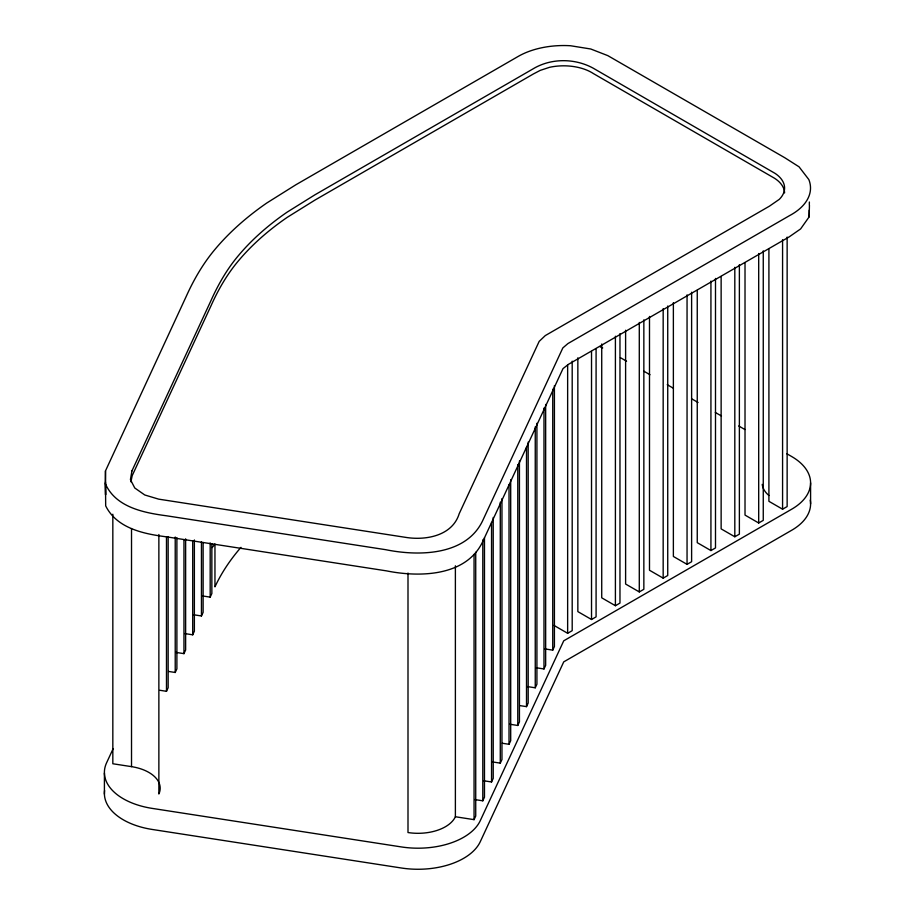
<?xml version="1.0" encoding="UTF-8"?>
<svg xmlns="http://www.w3.org/2000/svg" width="915" height="915" viewBox="0 0 915 915"><rect width="100%" height="100%" fill="white"/><g stroke="black" fill="none" stroke-linecap="round" stroke-linejoin="round"><path stroke-width="1.37" d="M105.351 483.703L105.488 470.882L186.157 296.551C193.934 279.292 203.496 262.799 215.826 248.388A388.337 224.198 0 0 1 266.803 202.993L295.808 184.807L518.29 56.364A64.416 37.195 0 0 1 570.571 45.75L590.758 48.998L607.812 55.632L784.704 157.689L799.047 166.816L808.814 179.534A64.919 37.481 0 0 1 789.656 215.563L567.941 343.56L562.828 347.94L483.292 519.32C467.279 555.599 419.39 556.537 385.753 549.698L166.439 515.774C143.518 512.755 115.645 507.173 105.351 483.703L105.568 494.821L105.488 470.882M105.477 481.953L105.683 505.881C116.88 528.435 143.747 533.925 166.53 536.842L386.565 570.88C419.836 577.571 466.982 576.461 483.063 540.868L563 368.631L568.387 364.364L789.062 236.962L800.614 228.922L809.169 216.832L809.26 210.095M809.329 204.708L809.363 202.009M809.169 216.832L809.432 205.223M130.925 481.839L132.195 475.628L210.85 306.148C218.205 289.655 227.275 273.882 239.044 260.123A361.551 208.734 0 0 1 287.31 217.29L315.115 199.985L533.376 73.966L540.25 70.375L549.526 67.321A39.654 22.898 0 0 1 593.423 73.589L774.342 178.139A38.876 22.44 0 0 1 784.578 192.928M113.208 748.573L106.598 762.79A64.473 37.229 0 0 0 152.199 808.391L401.319 846.924A64.485 37.229 0 0 0 480.295 820.606L563.731 640.82L791.704 509.197A64.485 37.229 0 0 0 791.704 456.551L786.774 453.703M159.805 690.276L166.484 691.305L168.154 687.714L168.154 536.567M168.554 671.438L175.222 672.479L176.892 668.876L176.892 537.7M175.955 652.395L183.961 653.642L185.631 650.039L185.631 538.821M184.693 633.569L192.71 634.804L194.369 631.213L194.369 539.953M193.442 614.731L201.449 615.967L203.119 612.375L203.119 542.504M202.181 595.894L210.187 597.129L211.857 593.538L211.857 543.636M407.999 573.042L407.999 832.547A38.682 22.337 0 0 0 455.384 816.752L474.062 819.646L475.731 816.043L475.731 552.26M474.794 799.573L482.8 800.808L484.47 797.205L484.47 537.7M483.543 780.735L491.549 781.97L493.219 778.379L493.219 517.444M492.281 761.898L500.288 763.133L501.958 759.542L501.958 498.606M502.358 743.266L509.026 744.295L510.696 740.704L510.696 479.769M509.758 724.223L517.776 725.469L519.434 721.866L519.434 460.943M519.834 705.602L526.514 706.632L528.184 703.029L528.184 442.105M527.246 686.559L535.252 687.794L536.922 684.203L536.922 423.268M535.984 667.721L543.99 668.957L545.66 665.365L545.66 404.43M544.734 648.884L552.74 650.13L554.41 646.528L554.41 385.592M553.964 625.402L567.643 633.294L572.195 630.664L572.195 361.173M577.845 357.811L577.845 611.609L591.525 619.501L596.088 616.87L596.088 348.809M601.727 344.017L601.727 597.815L615.406 605.719L619.97 603.088L619.97 333.598M625.608 330.235L625.608 584.033L639.288 591.925L643.851 589.294L643.851 319.815M649.49 316.441L649.49 570.239L663.169 578.143L667.733 575.512L667.733 306.022M673.371 302.659L673.371 556.457L687.051 564.349L691.614 561.719L691.614 292.228M697.253 290.295L697.253 542.664L710.932 550.567L715.496 547.936L715.496 278.446M721.134 276.502L721.134 528.881L734.814 536.773L739.377 534.143L739.377 264.652M745.016 262.719L745.016 515.088L758.695 522.991L763.259 520.361L763.259 250.87M768.909 248.926L768.909 501.306L782.577 509.197L787.14 506.567L787.14 237.077M158.867 534.497L158.867 794.003A38.693 22.337 0 0 0 131.52 766.644L112.831 763.762L112.831 514.23M620.416 357.662L626.581 361.219M643.828 371.181L649.993 374.738M667.241 384.7L673.406 388.257M691.889 398.929L698.054 402.486M715.301 412.448L721.466 416.005M738.714 425.967L744.879 429.524M810.587 482.88L810.587 503.936M782.577 239.719L782.577 509.197M758.695 253.501L758.695 522.991M734.814 267.294L734.814 536.773M710.932 281.077L710.932 550.567M687.051 294.87L687.051 564.349M663.169 308.652L663.169 578.143M639.288 322.446L639.288 591.925M615.406 336.228L615.406 605.719M591.525 351.44L591.525 619.501M567.643 365.234L567.643 633.294M552.74 389.195L552.74 650.13M543.99 408.033L543.99 668.957M535.252 426.859L535.252 687.794M526.514 447.126L526.514 706.632M517.776 464.534L517.776 725.469M509.026 484.79L509.026 744.295M500.288 502.209L500.288 763.133M491.549 522.465L491.549 781.97M482.8 539.873L482.8 800.808M474.062 554.433L474.062 819.646M455.384 565.802L455.384 816.752M214.956 544.082L214.956 586.858A361.105 208.483 0 0 1 240.965 547.364M210.187 542.95L210.187 597.129M201.449 541.829L201.449 615.967M192.71 540.696L192.71 634.804M183.961 539.576L183.961 653.642M175.222 537.014L175.222 672.479M166.484 537.311L166.484 691.305M131.52 528.527L131.52 766.644M104.413 773.061L104.413 794.117M768.875 495.473A38.682 22.337 0 0 1 762.218 484.378M810.244 500.093A64.485 37.229 0 0 1 791.704 530.254L563.731 661.877L480.295 841.663A64.485 37.229 0 0 1 401.319 867.992L152.199 829.448A64.473 37.229 0 0 1 104.607 790.56M600.274 346.911A64.473 37.229 0 0 1 602.699 347.929M212.143 547.616A386.873 223.363 0 0 1 214.842 544.299M131.943 470.905L130.433 479.597L134.768 487.992L144.764 494.981L158.661 499.144L405.677 537.368C425.75 540.639 452.399 535.87 459.193 513.715L539.175 341.387L545.306 335.576L769.424 206.172L779.271 199.367A38.727 22.36 0 0 0 775.085 173.393L593.012 68.076C574.506 58.034 550.59 58.034 532.541 69.174L314.874 194.849L287.116 212.154A361.825 208.894 0 0 0 239.055 254.85C227.297 268.575 218.262 284.313 210.908 300.76L131.943 470.905"/></g></svg>
